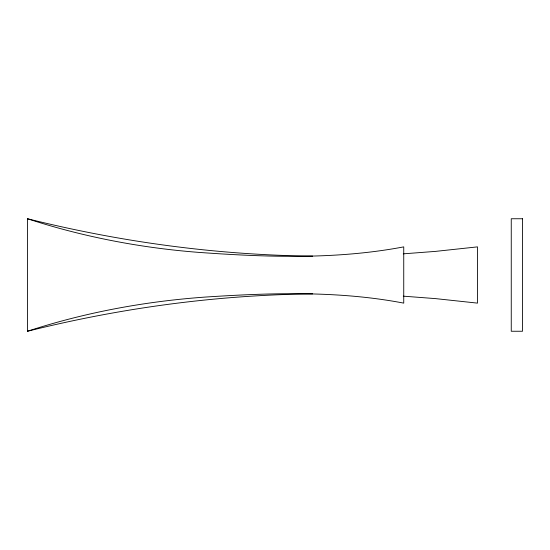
<?xml version="1.0" encoding="UTF-8"?>
<svg xmlns="http://www.w3.org/2000/svg" width="550" height="550" viewBox="0 0 550 550"><rect width="100%" height="100%" fill="white"/><g stroke="black" fill="none" stroke-linecap="round" stroke-linejoin="round"><path stroke-width="0.82" d="M27.5 331.251C85.092 312.386 145.083 301.359 205.494 297.055C271.459 292.744 338.47 290.641 403.741 303.126L403.741 246.874C336.194 259.71 266.867 257.262 198.646 252.381C140.539 247.871 82.919 236.851 27.5 218.749L27.5 331.251C120.698 307.938 216.562 294.986 312.654 293.858M403.281 253.839L435.311 251.405L477.503 246.874L477.503 303.126L435.311 298.595L403.281 296.161M312.654 256.142C216.562 255.014 120.698 242.062 27.5 218.749M522.5 218.749L511.252 218.749L511.252 331.251L522.5 331.251L522.5 218.749"/></g></svg>
